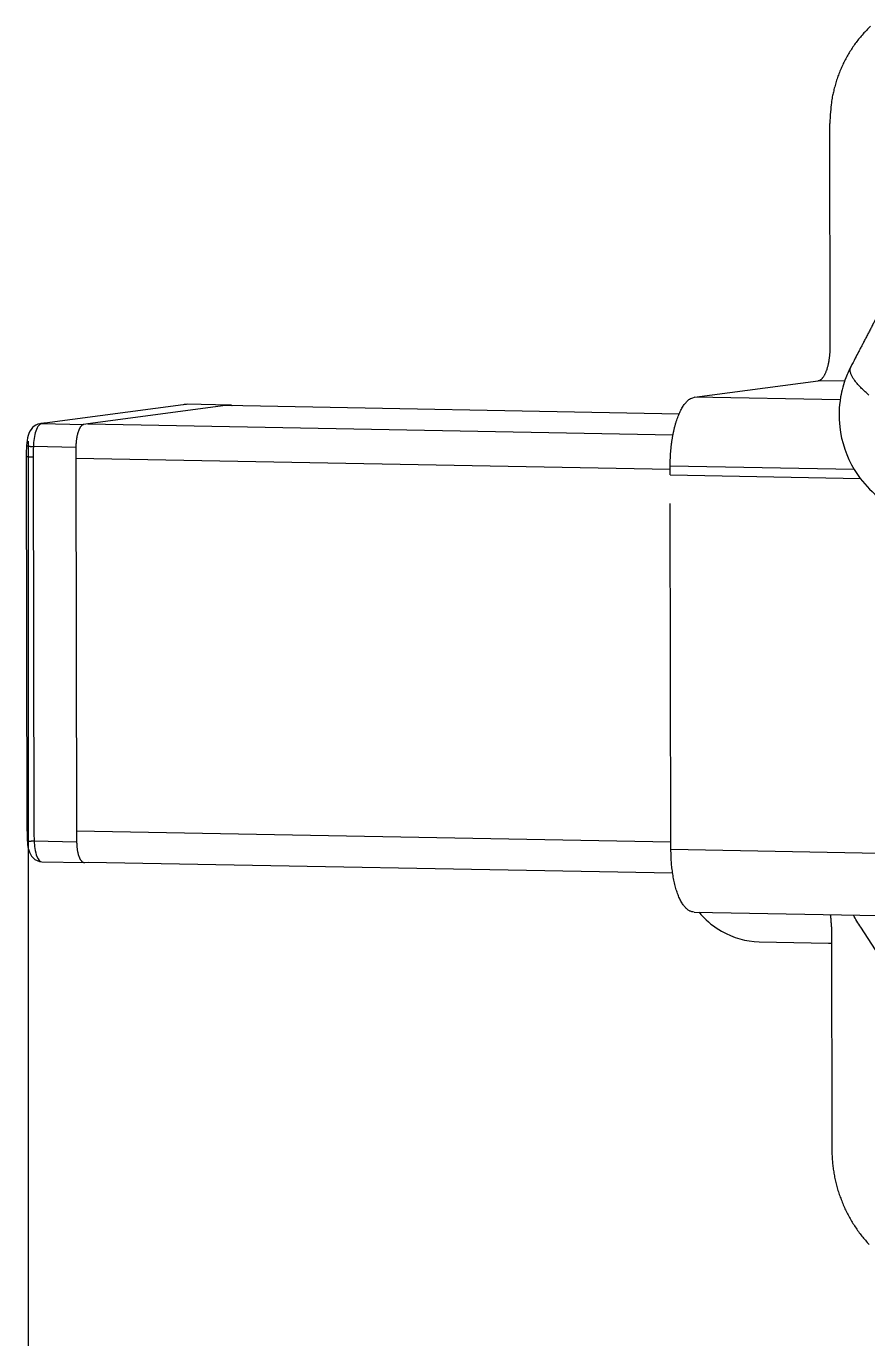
# Model space of a CAD drawing. Header units: millimetres. Extents: x 8076 to 10926, y 4783 to 8520.
# Drawn here: x 9942.4 to 9983.9, y 7226.9 to 7291.5 of the extents above; entities that cross this region are included whole.
import ezdxf

# ---------------------------------------------------------------- set-up
doc = ezdxf.new("R2010")
doc.units = ezdxf.units.MM
doc.layers.add('CABLES', color=10, linetype='Continuous', lineweight=25)

# ---------------------------------------------------------------- blocks, each defined once
blk = doc.blocks.new('149221')
at = {"linetype": 'Continuous'}
for p, q in [((37.793, 25.4), (37.771, 36.365)), ((31.095, 22.891), (37.198, 23.703)), ((38.499, 23.678), (37.198, 23.703)), ((38.278, 22.757), (31.095, 22.891)), ((5.902, 22.521), (-0.905, 21.616)), ((7.995, 22.48), (1.214, 21.578)), ((8.194, 22.507), (6.101, 22.546)), ((8.194, 22.507), (7.995, 22.48)), ((30.34, 22.062), (7.995, 22.48)), ((8.217, 22.508), (8.217, 22.508)), ((30.341, 22.064), (30.34, 22.064)), ((-1.079, 21.591), (1.014, 21.552)), ((1.214, 21.578), (1.014, 21.552)), ((1.214, 21.578), (30.042, 21.039)), ((0.617, 20.42), (-1.476, 20.459)), ((0.617, 20.42), (0.618, 19.881)), ((-1.828, 19.982), (-1.791, 1.575)), ((-1.487, 19.956), (-1.451, 1.55)), ((0.618, 19.881), (0.655, 1.546)), ((29.905, 19.333), (0.618, 19.881)), ((38.978, 19.327), (29.904, 19.497)), ((29.905, 19.065), (29.904, 19.497)), ((29.905, 19.065), (39.276, 18.89)), ((29.941, 1.054), (29.908, 17.663)), ((0.655, 1.546), (29.941, 0.998)), ((0.655, 1.546), (0.656, 1.007)), ((-1.437, 1.046), (0.656, 1.007)), ((29.942, 0.622), (29.941, 1.054)), ((-1.057, 0.019), (1.057, -0.019)), ((1.057, -0.019), (1.223, 0.006)), ((1.223, 0.006), (30.025, -0.533)), ((70.087, -0.129), (29.942, 0.622)), ((31.078, -2.458), (71.223, -3.209)), ((37.85, -3.181), (37.871, -14.146)), ((40.714, -5.391), (39.291, -3.208)), ((34.285, -3.919), (37.713, -3.983))]:
    blk.add_line(p, q, dxfattribs=at)
for points in [[(39.776, 41.158, 0.010927), (39.587, 40.972, 0.010896), (39.406, 40.778, 0.010875), (39.232, 40.574, 0.010834), (39.067, 40.362, 0.010807), (38.91, 40.142, 0.010721), (38.762, 39.915, 0.010599), (38.624, 39.681, 0.0106), (38.496, 39.441, 0.010693), (38.377, 39.195, 0.010347), (38.27, 38.946, 0.009653), (38.173, 38.695, 0.010418), (38.086, 38.437, 0.012061), (38.01, 38.17, 0.009324), (37.945, 37.918, 0.003763), (37.892, 37.689, 0.012456), (37.846, 37.396, 0.020916), (37.806, 36.949, 0.010486), (37.771, 36.365, 0.005675)], [(40.831, 28.269, 0.000014), (40.734, 28.084, 0.000014), (40.637, 27.9, 0.000014), (40.541, 27.715, 0.000014), (40.444, 27.531, 0.000014), (40.348, 27.346, 0.000014), (40.251, 27.162, 0.000014), (40.155, 26.977, 0.000014), (40.058, 26.793, 0.000014), (39.962, 26.608, 0.000014), (39.865, 26.423, 0.000014), (39.769, 26.239, 0.000013), (39.673, 26.056, 0.000014), (39.576, 25.87, 0.000017), (39.477, 25.68, 0.000013), (39.383, 25.501, 0.000004), (39.299, 25.34, 0.000018), (39.19, 25.132, 0.000031), (39.024, 24.813, 0.000015), (38.805, 24.394, 0.000008)], [(37.198, 23.703), (37.226, 23.708, 0.033371), (37.255, 23.718, 0.029839), (37.284, 23.731, 0.02709), (37.314, 23.749, 0.02567), (37.344, 23.771, 0.023352), (37.373, 23.798, 0.021045), (37.403, 23.829, 0.018737), (37.432, 23.864, 0.0169), (37.461, 23.904, 0.015084), (37.49, 23.948, 0.01362), (37.518, 23.997, 0.012238), (37.545, 24.05, 0.011134), (37.571, 24.107, 0.010119), (37.596, 24.168, 0.009306), (37.62, 24.233, 0.008536), (37.643, 24.301, 0.007882), (37.664, 24.372, 0.007379), (37.683, 24.445, 0.007014), (37.702, 24.521, 0.006446), (37.718, 24.599, 0.005774), (37.733, 24.678, 0.005944), (37.746, 24.759, 0.006551), (37.758, 24.842, 0.00497), (37.767, 24.921, 0.002127), (37.775, 24.993, 0.00629), (37.782, 25.084, 0.010184), (37.788, 25.222, 0.005136), (37.793, 25.4, 0.002815)], [(39.699, 23.002, -0.004321), (39.603, 23.084, -0.004624), (39.511, 23.165, -0.004962), (39.424, 23.246, -0.005354), (39.34, 23.327, -0.005809), (39.262, 23.406, -0.00634), (39.188, 23.485, -0.006939), (39.12, 23.562, -0.007595), (39.058, 23.638, -0.008496), (39.001, 23.711, -0.009645), (38.951, 23.783, -0.010594), (38.906, 23.853, -0.011171), (38.868, 23.92, -0.013835), (38.836, 23.985, -0.018845), (38.811, 24.048, -0.017149), (38.791, 24.106, -0.007342), (38.776, 24.157, -0.027839), (38.771, 24.215, -0.061595), (38.781, 24.295, -0.037353), (38.805, 24.394, -0.021423)], [(29.904, 19.497), (29.905, 19.651, -0.004728), (29.909, 19.808, -0.004486), (29.916, 19.967, -0.004434), (29.926, 20.129, -0.004657), (29.939, 20.291, -0.004806), (29.955, 20.454, -0.004947), (29.975, 20.617, -0.005099), (29.998, 20.78, -0.00532), (30.024, 20.941, -0.005547), (30.054, 21.099, -0.005823), (30.087, 21.255, -0.006125), (30.124, 21.407, -0.006482), (30.163, 21.554, -0.006897), (30.205, 21.695, -0.007377), (30.25, 21.831, -0.007919), (30.298, 21.96, -0.008497), (30.348, 22.082, -0.009303), (30.401, 22.197, -0.010298), (30.455, 22.303, -0.0111), (30.51, 22.4, -0.01151), (30.567, 22.489, -0.013787), (30.625, 22.569, -0.017947), (30.686, 22.64, -0.016192), (30.743, 22.702, -0.007643), (30.796, 22.753, -0.02475), (30.862, 22.799, -0.051463), (30.963, 22.845, -0.031383), (31.095, 22.891, -0.018482)], [(8.312, 22.474, 0.004844), (8.307, 22.478, 0.009122), (8.304, 22.479, 0.000449), (8.297, 22.484, 0.006114), (8.296, 22.484, 0.006514), (8.293, 22.486, 0.005357), (8.288, 22.489, 0.005143), (8.284, 22.491, 0.005645), (8.28, 22.493, 0.006762), (8.276, 22.494, 0.006646), (8.272, 22.496, 0.006243), (8.268, 22.498, 0.006165), (8.264, 22.499, 0.005767), (8.26, 22.5, 0.006004), (8.256, 22.502, 0.006287), (8.253, 22.503, 0.005826), (8.249, 22.504, 0.006901), (8.244, 22.505, 0.007762), (8.241, 22.505, 0.007039), (8.237, 22.506, 0.006113), (8.233, 22.507, 0.005601), (8.229, 22.507, 0.006298), (8.225, 22.507, 0.00743), (8.222, 22.508, 0.006146), (8.217, 22.508, 0.007812), (8.217, 22.508, 0.000477), (8.21, 22.508, 0.01711), (8.203, 22.507, 0.011723), (8.194, 22.507, 0.003793)], [(-1.161, 21.585), (-1.159, 21.586, -0.001463), (-1.156, 21.586, -0.001471), (-1.153, 21.586, -0.001472), (-1.15, 21.587, -0.001467), (-1.147, 21.587, -0.001464), (-1.145, 21.588, -0.001462), (-1.142, 21.588, -0.00146), (-1.139, 21.588, -0.001456), (-1.136, 21.588, -0.001454), (-1.134, 21.589, -0.001451), (-1.131, 21.589, -0.001449), (-1.128, 21.589, -0.001445), (-1.125, 21.589, -0.001444), (-1.122, 21.59, -0.001443), (-1.12, 21.59, -0.001437), (-1.117, 21.59, -0.001426), (-1.114, 21.59, -0.001435), (-1.111, 21.59, -0.00146), (-1.109, 21.591, -0.001418), (-1.106, 21.591, -0.001323), (-1.103, 21.591, -0.001454), (-1.101, 21.591, -0.001723), (-1.098, 21.591, -0.001313), (-1.095, 21.591, -0.000465), (-1.093, 21.591, -0.001833), (-1.09, 21.591, -0.003142), (-1.085, 21.591, -0.001543), (-1.079, 21.591, -0.000822)], [(-0.975, 21.612), (-0.973, 21.612, -0.001317), (-0.971, 21.613, -0.001323), (-0.968, 21.613, -0.001324), (-0.966, 21.613, -0.001319), (-0.963, 21.613, -0.001317), (-0.961, 21.614, -0.001315), (-0.959, 21.614, -0.001314), (-0.956, 21.614, -0.001311), (-0.954, 21.614, -0.001309), (-0.952, 21.614, -0.001307), (-0.949, 21.615, -0.001305), (-0.947, 21.615, -0.001302), (-0.945, 21.615, -0.001301), (-0.942, 21.615, -0.0013), (-0.94, 21.615, -0.001295), (-0.938, 21.615, -0.001285), (-0.935, 21.616, -0.001294), (-0.933, 21.616, -0.001316), (-0.931, 21.616, -0.001278), (-0.928, 21.616, -0.001193), (-0.926, 21.616, -0.001311), (-0.924, 21.616, -0.001555), (-0.921, 21.616, -0.001184), (-0.919, 21.616, -0.000417), (-0.917, 21.616, -0.001656), (-0.914, 21.616, -0.002839), (-0.91, 21.616, -0.001393), (-0.905, 21.616, -0.000741)], [(1.014, 21.552, 0.027067), (0.989, 21.547, 0.047184), (0.976, 21.542, 0.010255), (0.947, 21.527, 0.027168), (0.937, 21.521, 0.021949), (0.916, 21.505, 0.02282), (0.897, 21.489, 0.017312), (0.876, 21.467, 0.018373), (0.858, 21.444, 0.013678), (0.837, 21.416, 0.014756), (0.819, 21.388, 0.011176), (0.799, 21.353, 0.012107), (0.783, 21.32, 0.0093), (0.764, 21.28, 0.010029), (0.749, 21.242, 0.00786), (0.732, 21.196, 0.008524), (0.718, 21.153, 0.006854), (0.703, 21.103, 0.007387), (0.69, 21.057, 0.006058), (0.678, 21.004, 0.006545), (0.667, 20.955, 0.005476), (0.657, 20.899, 0.005904), (0.649, 20.848, 0.005016), (0.641, 20.797, 0.004424), (0.634, 20.74, 0.005662), (0.634, 20.734, 0.000287), (0.625, 20.631, 0.013748), (0.619, 20.546, 0.00925), (0.617, 20.42, 0.002814)], [(-1.816, 20.512), (-1.815, 20.51, 0.130242), (-1.814, 20.509, 0.082542), (-1.812, 20.507, 0.047464), (-1.809, 20.505, 0.030083), (-1.805, 20.504, 0.01981), (-1.801, 20.502, 0.014043), (-1.795, 20.5, 0.010307), (-1.789, 20.498, 0.007989), (-1.782, 20.497, 0.006304), (-1.773, 20.495, 0.005153), (-1.764, 20.493, 0.004261), (-1.754, 20.491, 0.003615), (-1.744, 20.489, 0.003094), (-1.732, 20.487, 0.002701), (-1.72, 20.485, 0.002364), (-1.707, 20.483, 0.002094), (-1.694, 20.481, 0.001888), (-1.679, 20.479, 0.001734), (-1.664, 20.478, 0.001537), (-1.649, 20.476, 0.001332), (-1.633, 20.474, 0.001338), (-1.617, 20.472, 0.00144), (-1.599, 20.47, 0.001043), (-1.583, 20.469, 0.000411), (-1.568, 20.467, 0.001299), (-1.548, 20.465, 0.001999), (-1.517, 20.463, 0.000942), (-1.476, 20.459, 0.000498)], [(-1.828, 19.982), (-1.827, 19.98, 0.169992), (-1.826, 19.979, 0.084522), (-1.824, 19.978, 0.041522), (-1.821, 19.977, 0.024464), (-1.817, 19.976, 0.015478), (-1.813, 19.975, 0.010738), (-1.807, 19.974, 0.007773), (-1.801, 19.973, 0.005974), (-1.794, 19.972, 0.004685), (-1.785, 19.971, 0.003814), (-1.776, 19.97, 0.003143), (-1.767, 19.969, 0.00266), (-1.756, 19.968, 0.002272), (-1.744, 19.967, 0.001981), (-1.732, 19.966, 0.001731), (-1.719, 19.965, 0.001532), (-1.706, 19.964, 0.001379), (-1.692, 19.963, 0.001267), (-1.677, 19.962, 0.001122), (-1.661, 19.962, 0.000971), (-1.646, 19.961, 0.000976), (-1.629, 19.96, 0.00105), (-1.612, 19.959, 0.000759), (-1.595, 19.959, 0.000297), (-1.58, 19.958, 0.000947), (-1.56, 19.958, 0.001457), (-1.529, 19.957, 0.000684), (-1.487, 19.956, 0.000361)], [(-1.777, 1.045), (-1.777, 1.044, 0.229841), (-1.775, 1.043, 0.072311), (-1.773, 1.043, 0.029794), (-1.77, 1.042, 0.016455), (-1.766, 1.042, 0.010099), (-1.762, 1.041, 0.0069), (-1.756, 1.041, 0.00495), (-1.75, 1.04, 0.003783), (-1.742, 1.04, 0.002955), (-1.734, 1.04, 0.0024), (-1.725, 1.04, 0.001974), (-1.715, 1.04, 0.001668), (-1.704, 1.039, 0.001424), (-1.693, 1.039, 0.00124), (-1.681, 1.04, 0.001083), (-1.668, 1.04, 0.000958), (-1.654, 1.04, 0.000862), (-1.64, 1.04, 0.000791), (-1.625, 1.04, 0.000701), (-1.61, 1.04, 0.000607), (-1.594, 1.041, 0.000609), (-1.578, 1.041, 0.000655), (-1.56, 1.042, 0.000474), (-1.544, 1.042, 0.000187), (-1.529, 1.043, 0.00059), (-1.509, 1.043, 0.000908), (-1.478, 1.044, 0.000427), (-1.437, 1.046, 0.000226)], [(0.656, 1.007), (0.656, 0.955, 0.004749), (0.658, 0.903, 0.004549), (0.66, 0.851, 0.004539), (0.664, 0.798, 0.004812), (0.669, 0.745, 0.005017), (0.674, 0.692, 0.005217), (0.681, 0.639, 0.005436), (0.689, 0.587, 0.005733), (0.698, 0.536, 0.006047), (0.708, 0.486, 0.006421), (0.719, 0.437, 0.006839), (0.731, 0.39, 0.007327), (0.745, 0.344, 0.0079), (0.759, 0.301, 0.008562), (0.774, 0.26, 0.009324), (0.79, 0.221, 0.010145), (0.807, 0.185, 0.011273), (0.825, 0.151, 0.012659), (0.843, 0.121, 0.013848), (0.862, 0.093, 0.014543), (0.881, 0.068, 0.017625), (0.9, 0.047, 0.023174), (0.92, 0.029, 0.021016), (0.94, 0.013, 0.009914), (0.957, 0.001, 0.031984), (0.979, -0.009, 0.064255), (1.013, -0.015, 0.036598), (1.057, -0.019, 0.020588)], [(31.078, -2.458), (31.022, -2.454, -0.033665), (30.966, -2.442, -0.031265), (30.909, -2.422, -0.029203), (30.852, -2.395, -0.028138), (30.794, -2.359, -0.025974), (30.737, -2.315, -0.023612), (30.68, -2.263, -0.021126), (30.624, -2.202, -0.019056), (30.569, -2.132, -0.016981), (30.515, -2.055, -0.015269), (30.462, -1.968, -0.013651), (30.411, -1.874, -0.01234), (30.362, -1.772, -0.011142), (30.315, -1.663, -0.010173), (30.27, -1.547, -0.009263), (30.227, -1.425, -0.008488), (30.188, -1.296, -0.007887), (30.151, -1.162, -0.00744), (30.117, -1.023, -0.006783), (30.086, -0.881, -0.006029), (30.058, -0.736, -0.006162), (30.033, -0.587, -0.00674), (30.011, -0.431, -0.005061), (29.992, -0.284, -0.00214), (29.977, -0.15, -0.006354), (29.964, 0.021, -0.010139), (29.952, 0.282, -0.005032), (29.942, 0.622, -0.002736)], [(37.85, -3.181), (37.85, -3.162, 0.001128), (37.849, -3.142, 0.001113), (37.849, -3.123, 0.00111), (37.849, -3.103, 0.001125), (37.848, -3.083, 0.001134), (37.848, -3.064, 0.001142), (37.847, -3.044, 0.001148), (37.846, -3.024, 0.001158), (37.846, -3.004, 0.001166), (37.845, -2.984, 0.001177), (37.844, -2.964, 0.001185), (37.843, -2.944, 0.001196), (37.842, -2.924, 0.001206), (37.84, -2.904, 0.00122), (37.839, -2.884, 0.001227), (37.837, -2.864, 0.001231), (37.836, -2.844, 0.001253), (37.834, -2.824, 0.001294), (37.832, -2.804, 0.001267), (37.83, -2.784, 0.001192), (37.828, -2.764, 0.001334), (37.826, -2.743, 0.001619), (37.824, -2.723, 0.001232), (37.822, -2.703, 0.000404), (37.82, -2.686, 0.001782), (37.817, -2.663, 0.003137), (37.812, -2.629, 0.001546), (37.805, -2.584, 0.000818)], [(37.871, -14.146), (37.877, -14.401, 0.009573), (37.891, -14.659, 0.009253), (37.916, -14.918, 0.009155), (37.951, -15.18, 0.009399), (37.996, -15.443, 0.009519), (38.051, -15.706, 0.009596), (38.117, -15.968, 0.009654), (38.194, -16.23, 0.009766), (38.282, -16.489, 0.00984), (38.38, -16.746, 0.009931), (38.489, -17, 0.009995), (38.608, -17.249, 0.010072), (38.737, -17.494, 0.010141), (38.876, -17.733, 0.010223), (39.025, -17.965, 0.01026), (39.183, -18.191, 0.010258), (39.349, -18.41, 0.010382), (39.524, -18.62, 0.010597), (39.706, -18.821, 0.010382)]]:
    blk.add_lwpolyline(points, format="xyb", dxfattribs=at)
for points, knots in [([(38.805, 24.394), (38.791, 24.368), (38.752, 24.29), (38.666, 24.11), (38.475, 23.653), (38.227, 22.75), (38.183, 21.169), (38.898, 19.061), (40.838, 17.236), (42.676, 16.843), (43.557, 16.9)], [0, 0, 0, 0, 0.008438, 0.024258, 0.055805, 0.147014, 0.284378, 0.492572, 0.752787, 1, 1, 1, 1]), ([(-1.161, 21.585), (-1.302, 21.566), (-1.707, 21.314), (-1.791, 20.856), (-1.816, 20.512)], [0, 0, 0, 0, 0.297975, 1, 1, 1, 1]), ([(-1.079, 21.591), (-1.123, 21.585), (-1.167, 21.556), (-1.265, 21.442), (-1.317, 21.342), (-1.428, 21.01), (-1.469, 20.732), (-1.476, 20.459)], [2, 2, 2, 2, 2.248772, 2.248772, 2.571459, 2.571459, 3.108544, 3.108544, 3.108544, 3.108544]), ([(-1.777, 1.045), (-1.775, 1.009), (-1.764, 0.85), (-1.709, 0.549), (-1.53, 0.18), (-1.225, 0.019), (-1.057, 0.019)], [0, 0, 0, 0, 0.073011, 0.317639, 0.653922, 1, 1, 1, 1]), ([(-1.437, 1.046), (-1.434, 0.919), (-1.423, 0.793), (-1.382, 0.525), (-1.347, 0.388), (-1.235, 0.115), (-1.145, 0.021), (-1.057, 0.019)], [2, 2, 2, 2, 2.248772, 2.248772, 2.571459, 2.571459, 3.068921, 3.068921, 3.068921, 3.068921]), ([(31.316, -2.462), (31.357, -2.511), (31.685, -2.885), (32.598, -3.613), (33.639, -3.906), (34.284, -3.919)], [0.002956115, 0.002956115, 0.002956115, 0.002956115, 0.003137699, 0.004368937, 0.00627539, 0.00627539, 0.00627539, 0.00627539])]:
    blk.add_open_spline(points, degree=3, knots=knots, dxfattribs=at)
for points in [[(6.101, 22.546), (6.031, 22.538), (5.964, 22.529), (5.902, 22.521)], [(-0.975, 21.612), (-1.041, 21.603), (-1.103, 21.594), (-1.161, 21.585)], [(-0.905, 21.616), (-0.967, 21.608), (-1.025, 21.599), (-1.079, 21.591)], [(-1.816, 20.512), (-1.824, 20.335), (-1.828, 20.158), (-1.828, 19.982)], [(-1.476, 20.459), (-1.484, 20.292), (-1.488, 20.124), (-1.487, 19.956)], [(-1.791, 1.575), (-1.791, 1.398), (-1.786, 1.221), (-1.777, 1.045)], [(-1.451, 1.55), (-1.45, 1.382), (-1.446, 1.214), (-1.437, 1.046)], [(39.291, -3.208), (39.162, -3.011), (39.042, -2.805), (38.932, -2.605)], [(37.713, -3.983), (37.759, -3.984), (37.805, -3.986), (37.851, -3.99)]]:
    blk.add_open_spline(points, degree=3, dxfattribs=at)
blk = doc.blocks.new('149221_V_ZENIT_48_10_Sin_[CAD07190026]')
at = {"linetype": 'Continuous'}
blk.add_blockref('149221', (0, 0), dxfattribs=at)

msp = doc.modelspace()

# ---------------------------------------------------------------- linework, layer by layer
at = {"layer": 'CABLES'}
msp.add_line((9942.517, 7271.096), (9942.517, 7219.826), dxfattribs=at)

# ---------------------------------------------------------------- block references
msp.add_blockref('149221_V_ZENIT_48_10_Sin_[CAD07190026]', (9944.245, 7250.37))

doc.saveas('drawing.dxf')
